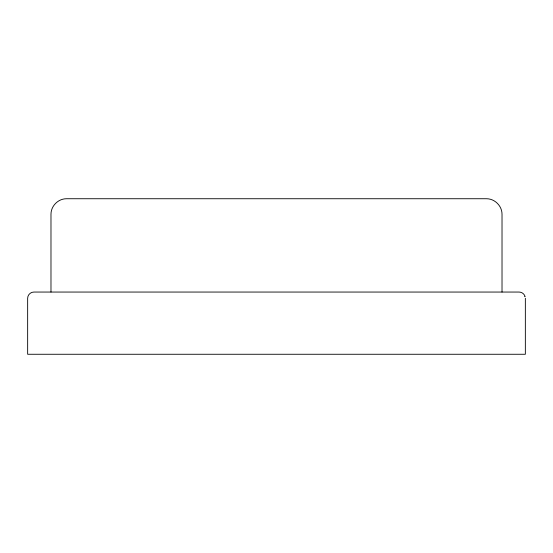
<?xml version="1.0" encoding="UTF-8"?>
<svg xmlns="http://www.w3.org/2000/svg" width="553" height="553" viewBox="0 0 553 553"><rect width="100%" height="100%" fill="white"/><g stroke="black" fill="none" stroke-linecap="round" stroke-linejoin="round"><path stroke-width="0.83" d="M524.686 296.664L525.136 296.664C524.41 294.009 521.88 292.067 519.129 292.053L33.871 292.053C30.539 292.032 27.629 294.943 27.65 298.274L27.65 354.266L525.35 354.266L525.35 298.274M502.02 292.053L502.02 214.288C502.076 205.965 494.79 198.679 486.467 198.734L66.533 198.734C58.21 198.679 50.924 205.965 50.98 214.288L50.98 292.053"/></g></svg>
